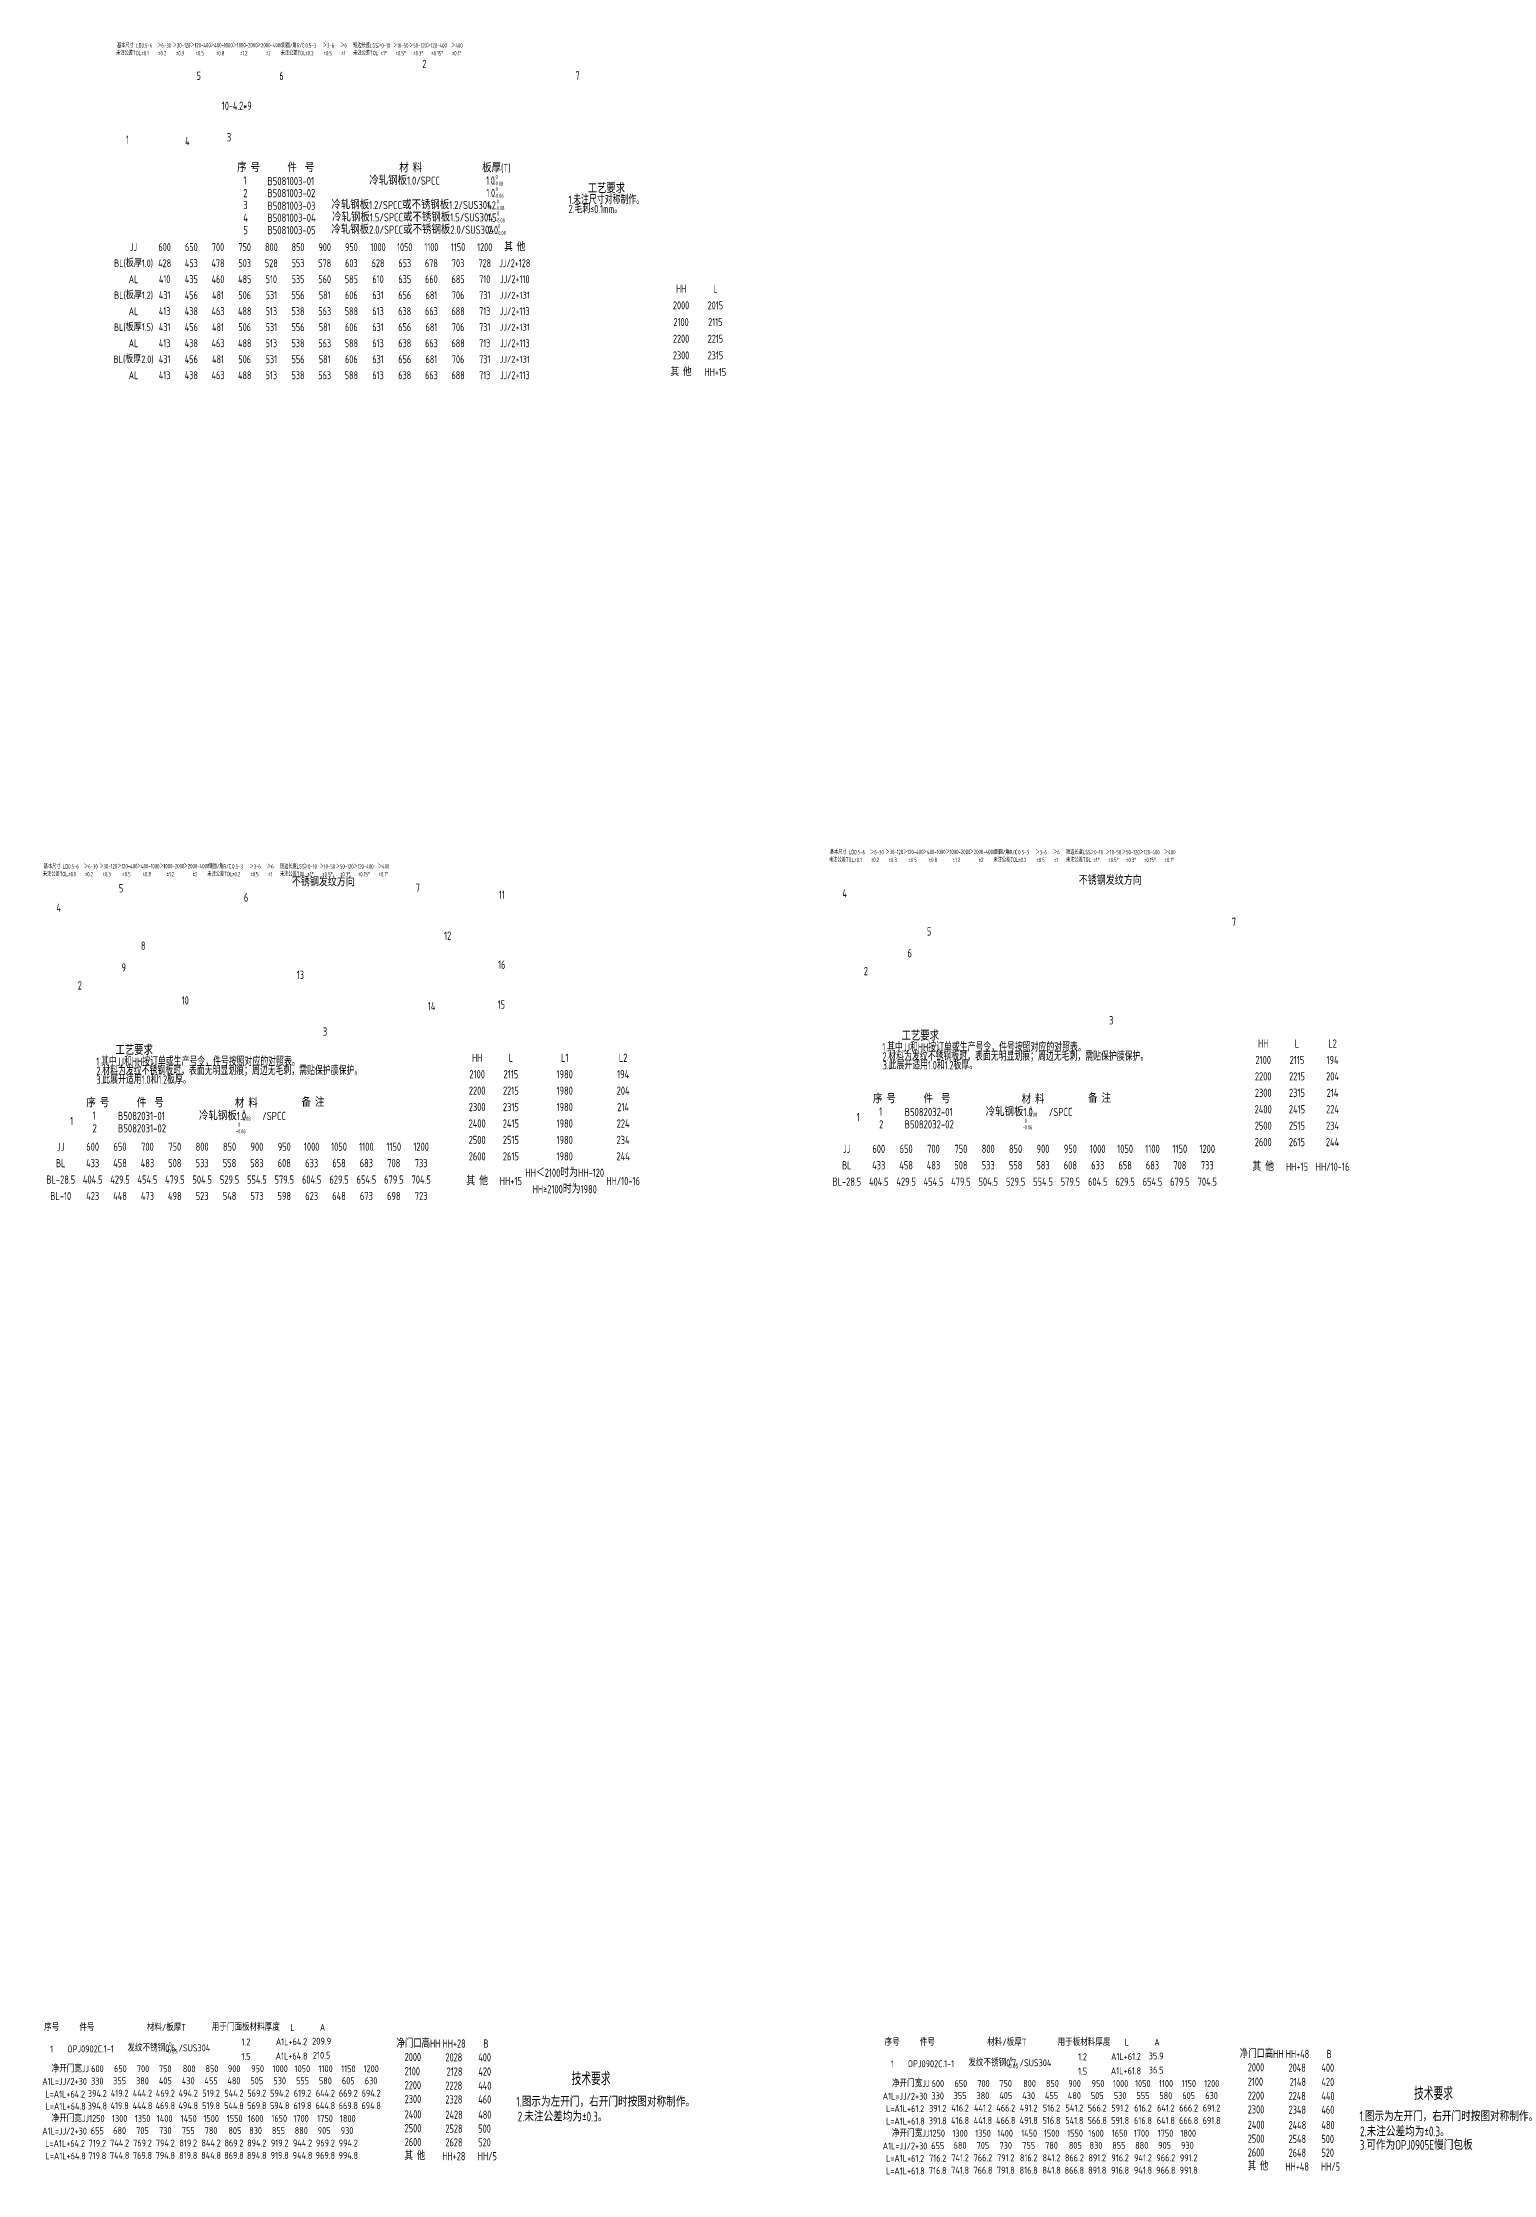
# Model space of a CAD drawing. Header units: inches. Extents: x 14216 to 120088, y -28810 to 23559.
# Drawn here: x 80132 to 82481, y 9812 to 13264 of the extents above; entities that cross this region are included whole.
import ezdxf
from ezdxf.enums import TextEntityAlignment as Align

# ---------------------------------------------------------------- set-up
doc = ezdxf.new("R2010")
doc.units = ezdxf.units.IN
doc.header["$LTSCALE"] = 0.3
doc.header["$MEASUREMENT"] = 0
for name, color, linetype in [('2', 2, 'Continuous'), ('2细实线', 2, 'Continuous'), ('6', 3, 'Continuous'), ('7', 4, 'Continuous')]:
    doc.layers.add(name, color=color, linetype=linetype)
doc.layers.add('粗实线', color=7, linetype='Continuous', lineweight=30)
doc.styles.add('HZ', font='isocp2.shx', dxfattribs={"width": 0.7, "bigfont": 'hztxt.shx'})

msp = doc.modelspace()

# ---------------------------------------------------------------- texts
at = {"layer": '2', "style": 'HZ'}
for s, height, width, p in [('序 号', 13.31, 0.85, (80446.9, 13054.4)), ('件  号', 13.31, 0.85, (80528.4, 13054.4)), ('冷轧钢板1.0/SPCC', 13.31, 0.85, (80661, 13033.7)), ('材 料', 13.31, 0.85, (80709.5, 13054.2)), ('板厚(T)', 13.31, 0.85, (80843.8, 13054)), ('1', 13.3, 0.85, (80456.9, 13034.1)), ('2 ', 13.31, 0.85, (80456.9, 13013.5)), ('B5081003-02', 13.31, 0.85, (80495.9, 13013.5)), ('B5081003-01', 13.3, 0.85, (80496, 13033)), ('3', 13.3, 0.85, (80456.9, 12994.2)), ('4', 13.3, 0.85, (80456.9, 12973.6)), ('B5081003-04', 13.31, 0.85, (80495.9, 12973.6)), ('B5081003-03', 13.3, 0.85, (80496, 12993.1)), ('冷轧钢板1.2/SPCC或不锈钢板1.2/SUS304', 13.31, 0.85, (80599.7, 12994.3)), ('冷轧钢板1.5/SPCC或不锈钢板1.5/SUS304', 13.31, 0.85, (80600.8, 12974.3)), ('5', 13.3, 0.85, (80456.9, 12953.6)), ('B5081003-05', 13.31, 0.85, (80495.9, 12953.6)), ('冷轧钢板2.0/SPCC或不锈钢板2.0/SUS304', 13.31, 0.85, (80599.6, 12954.3)), ('序 号', 13.36, 0.85, (80202.7, 11540.1)), ('1', 13.4, 0.85, (80212.8, 11519.8)), ('B5082031-01', 13.358, 0.85, (80253.9, 11519.2)), ('件  号', 13.36, 0.85, (80284.6, 11540.1)), ('冷轧钢板1.0    /SPCC', 13.358, 0.85, (80385.2, 11519.1)), ('材 料', 13.36, 0.85, (80443.3, 11539.5)), ('备 注', 13.36, 0.85, (80551.2, 11540.9)), ('序 号', 13.36, 0.85, (81476.7, 11546.6)), ('1', 13.4, 0.85, (81486.7, 11526.3)), ('B5082032-01', 13.358, 0.85, (81527.9, 11525.6)), ('件  号', 13.36, 0.85, (81558.6, 11546.6)), ('冷轧钢板1.0    /SPCC', 13.358, 0.85, (81659.1, 11525.6)), ('材 料', 13.36, 0.85, (81717.3, 11545.9)), ('备 注', 13.36, 0.85, (81825.1, 11547.4)), ('2 ', 13.36, 0.85, (80212.8, 11499.1)), ('B5082031-02', 13.358, 0.85, (80253.9, 11499.1)), ('2 ', 13.36, 0.85, (81486.7, 11505.6)), ('B5082032-02', 13.358, 0.85, (81527.9, 11505.6)), ('净门口高HH', 13.31, 0.75, (80705.4, 10017.1)), ('HH+28', 13.31, 0.75, (80779.7, 10017.1)), ('B', 13.3, 0.75, (80845.9, 10017.1)), ('净门口高HH', 13.31, 0.75, (82070.9, 10000.3)), ('HH+48', 13.31, 0.75, (82145.2, 10000.3)), ('B', 13.3, 0.75, (82211.4, 10000.3)), ('2000', 13.31, 0.75, (80718.3, 9995.3)), ('2100', 13.31, 0.75, (80718.3, 9972.3)), ('2028', 13.31, 0.75, (80784.3, 9994.8)), ('2128', 13.31, 0.75, (80786.3, 9971.8)), ('400', 13.31, 0.75, (80837.5, 9994.8)), ('420', 13.31, 0.75, (80837.7, 9971.8)), ('2000', 13.31, 0.75, (82083.7, 9978.6)), ('2048', 13.31, 0.75, (82149.8, 9978)), ('400', 13.31, 0.75, (82203, 9978)), ('2200', 13.31, 0.75, (80718.3, 9949.6)), ('2228', 13.31, 0.75, (80784.3, 9949)), ('440', 13.31, 0.75, (80837.5, 9949)), ('2100', 13.31, 0.75, (82083.7, 9955.5)), ('2200', 13.31, 0.75, (82083.7, 9932.8)), ('2248', 13.31, 0.75, (82149.8, 9932.2)), ('2148', 13.31, 0.75, (82151.8, 9955)), ('440', 13.31, 0.75, (82203, 9932.2)), ('420', 13.31, 0.75, (82203.1, 9955)), ('2300', 13.31, 0.75, (80718.3, 9927.2)), ('2400', 13.31, 0.75, (80718.3, 9902.4)), ('2328', 13.31, 0.75, (80784.3, 9926.6)), ('2428', 13.31, 0.75, (80784.3, 9901.8)), ('460', 13.31, 0.75, (80837.5, 9926.6)), ('480', 13.31, 0.75, (80837.5, 9901.8)), ('2300', 13.31, 0.75, (82083.7, 9910.4)), ('2348', 13.31, 0.75, (82149.8, 9909.9)), ('460', 13.31, 0.75, (82203, 9909.9)), ('2500', 13.31, 0.75, (80718.3, 9880)), ('2528', 13.31, 0.75, (80784.3, 9879.4)), ('500', 13.31, 0.75, (80837.5, 9879.4)), ('2400', 13.31, 0.75, (82083.7, 9885.6)), ('2500', 13.31, 0.75, (82083.7, 9863.2)), ('2448', 13.31, 0.75, (82149.8, 9885.1)), ('2548', 13.31, 0.75, (82149.8, 9862.7)), ('480', 13.31, 0.75, (82203, 9885.1)), ('500', 13.31, 0.75, (82203, 9862.7)), ('其 他', 13.31, 0.75, (80718.3, 9835.2)), ('2600', 13.31, 0.75, (80718.3, 9857.6)), ('HH+28', 13.31, 0.75, (80779.2, 9834.7)), ('2628', 13.31, 0.75, (80784.3, 9857.1)), ('HH/5', 13.31, 0.75, (80836.7, 9834.7)), ('520', 13.31, 0.75, (80837.5, 9857.1)), ('2600', 13.31, 0.75, (82083.7, 9840.8)), ('2648', 13.31, 0.75, (82149.8, 9840.3)), ('520', 13.31, 0.75, (82203, 9840.3)), ('其 他', 13.31, 0.75, (82083.7, 9818.4)), ('HH+48', 13.31, 0.75, (82144.7, 9817.9)), ('HH/5', 13.31, 0.75, (82202.2, 9817.9))]:
    msp.add_text(s, height=height, dxfattribs=dict(at, width=width)).set_placement(p)
at = {"layer": '2', "color": 6, "style": 'HZ', "width": 0.7}
for s, p in [('1.未注尺寸对称制作。', (80983.5, 13002.4)), ('2.毛刺≤0.1mm。', (80983.8, 12987.7)), ('1.其中JJ和HH按订单或生产号令，件号按照对应的对照表。', (81491.9, 11630.2)), ('1.其中JJ和HH按订单或生产号令，件号按照对应的对照表。', (80218.9, 11607)), ('2.材料为发纹不锈钢板时，表面无明显划痕；周边无毛刺，需贴保护膜保护。', (80219.2, 11592.2)), ('2.材料为发纹不锈钢板时，表面无明显划痕；周边无毛刺，需贴保护膜保护。', (81492.2, 11615.4)), ('3.此展开适用1.0和1.2板厚。', (81492.5, 11601.2)), ('3.此展开适用1.0和1.2板厚。', (80219, 11577.9))]:
    msp.add_text(s, height=13.5, dxfattribs=at).set_placement(p)
at = {"layer": '2', "color": 6, "style": 'HZ', "width": 0.8}
for p in [(80535.6, 11893.8), (81810, 11896.2)]:
    msp.add_text('不锈钢发纹方向', height=13.5, dxfattribs=at).set_placement(p, align=Align.BOTTOM_LEFT)
at = {"layer": '2', "style": 'HZ', "width": 0.8}
for s, p in [('HH', (82108.7, 11643.1)), ('L', (82163.4, 11643.1)), ('L2', (82221, 11643.1)), ('2100', (80835.7, 11593.4)), ('HH', (80835.7, 11620)), ('2115', (80890.3, 11593.4)), ('L', (80890.3, 11620)), ('1980', (80977.5, 11593.4)), ('L1', (80977.5, 11620)), ('194', (81072.1, 11593.4)), ('L2', (81072.1, 11620)), ('2100', (82108.7, 11616.5)), ('2115', (82163.4, 11616.5)), ('194', (82221, 11616.5)), ('2200', (80835.7, 11566.8)), ('2215', (80890.3, 11566.8)), ('1980', (80977.5, 11566.8)), ('204', (81072.1, 11566.8)), ('2300', (82108.7, 11563.3)), ('2200', (82108.7, 11589.9)), ('2315', (82163.4, 11563.3)), ('2215', (82163.4, 11589.9)), ('204', (82221, 11589.9)), ('214', (82221, 11563.3)), ('2300', (80835.7, 11540.2)), ('2315', (80890.3, 11540.2)), ('1980', (80977.5, 11540.2)), ('214', (81072.1, 11540.2)), ('2400', (82108.7, 11536.7)), ('2415', (82163.4, 11536.7)), ('224', (82221, 11536.7)), ('2400', (80835.7, 11513.6)), ('2415', (80890.3, 11513.6)), ('1980', (80977.5, 11513.6)), ('224', (81072.1, 11513.6)), ('2500', (82108.7, 11510.1)), ('2515', (82163.4, 11510.1)), ('234', (82221, 11510.1)), ('2500', (80835.7, 11487)), ('2600', (80835.7, 11460.4)), ('2515', (80890.3, 11487)), ('2615', (80890.3, 11460.4)), ('1980', (80977.5, 11487)), ('1980', (80977.5, 11460.4)), ('244', (81072.1, 11460.4)), ('234', (81072.1, 11487)), ('2600', (82108.7, 11483.5)), ('2615', (82163.4, 11483.5)), ('244', (82221, 11483.5)), ('其 他', (80835.7, 11420.5)), ('HH+15', (80890.3, 11420.5)), ('HH＜2100时为HH-120', (80977.5, 11433.8)), ('HH/10-16', (81072.1, 11420.5)), ('其 他', (82108.7, 11443.6)), ('HH+15', (82163.4, 11443.6)), ('HH/10-16', (82221, 11443.6)), ('HH≥2100时为1980', (80977.5, 11407.2))]:
    msp.add_text(s, height=13.3, dxfattribs=at).set_placement(p, align=Align.MIDDLE_CENTER)
at = {"layer": '2', "color": 6, "insert": (80446.4, 13161.5), "char_height": 13.5, "attachment_point": 5, "style": 'HZ'}
msp.add_mtext('\\A1;10-4.2*9', dxfattribs=at)
at = {"layer": '2', "attachment_point": 1, "style": 'HZ'}
for s, insert, char_height in [(' 0\\P-0.08', (80862.3, 13049.8), 6.55), ('1.0', (80850.2, 13047.2), 13.31), ('1.0', (80850.6, 13027.1), 13.31), (' 0\\P-0.06', (80862.9, 13030.1), 6.55), ('1.2', (80851.9, 13007), 13.31), ('1.5', (80852.5, 12987.2), 13.31), (' 0\\P-0.08', (80864.2, 13010), 6.55), (' 0\\P-0.08', (80864.8, 12990.2), 6.55), ('2.0', (80853.7, 12967), 13.31), (' 0\\P-0.08', (80866.4, 12969.8), 6.55), (' 0\\P-0.08', (80453.2, 11535.6), 6.57), (' 0\\P-0.08', (81727.1, 11542), 6.57), (' 0\\P-0.06', (80445.1, 11515.2), 6.55), (' 0\\P-0.06', (81719.1, 11521.6), 6.55)]:
    msp.add_mtext(s, dxfattribs=dict(at, insert=insert, char_height=char_height))
at = {"layer": '2细实线', "style": 'HZ', "width": 0.8}
for s, height, p in [('BL(板厚1.0)', 12, (80279.2, 12906.7)), ('JJ', 12.96, (80279.2, 12932.7)), ('428', 12.96, (80329.6, 12906.7)), ('600', 12.96, (80329.6, 12932.7)), ('453', 12.96, (80372.8, 12906.7)), ('650', 12.96, (80372.8, 12932.7)), ('478', 12.96, (80416, 12906.7)), ('700', 12.96, (80416, 12932.7)), ('750', 12.96, (80459.2, 12932.7)), ('503', 12.96, (80459.2, 12906.7)), ('528', 12.96, (80502.4, 12906.7)), ('800', 12.96, (80502.4, 12932.7)), ('553', 12.96, (80545.6, 12906.7)), ('850', 12.96, (80545.6, 12932.7)), ('578', 12.96, (80588.8, 12906.7)), ('900', 12.96, (80588.8, 12932.7)), ('950', 12.96, (80632, 12932.7)), ('603', 12.96, (80632, 12906.7)), ('1000', 12.96, (80675.2, 12932.7)), ('628', 12.96, (80675.2, 12906.7)), ('1050', 12.96, (80718.4, 12932.7)), ('653', 12.96, (80718.4, 12906.7)), ('1100', 12.96, (80761.6, 12932.7)), ('678', 12.96, (80761.6, 12906.7)), ('1150', 12.96, (80804.8, 12932.7)), ('703', 12.96, (80804.8, 12906.7)), ('1200', 12.96, (80848, 12932.7)), ('728', 12.96, (80848, 12906.7)), ('JJ/2+128', 12.96, (80896.6, 12906.7)), ('其 他', 12.96, (80896.6, 12932.7)), ('AL', 12.96, (80279.2, 12880.8)), ('410', 12.96, (80329.6, 12880.8)), ('435', 12.96, (80372.8, 12880.8)), ('460', 12.96, (80416, 12880.8)), ('485', 12.96, (80459.2, 12880.8)), ('510', 12.96, (80502.4, 12880.8)), ('535', 12.96, (80545.6, 12880.8)), ('560', 12.96, (80588.8, 12880.8)), ('585', 12.96, (80632, 12880.8)), ('610', 12.96, (80675.2, 12880.8)), ('635', 12.96, (80718.4, 12880.8)), ('660', 12.96, (80761.6, 12880.8)), ('685', 12.96, (80804.8, 12880.8)), ('710', 12.96, (80848, 12880.8)), ('JJ/2+110', 12.96, (80896.6, 12880.8)), ('BL(板厚1.2)', 12, (80279.2, 12854.9)), ('431', 12.96, (80329.6, 12854.9)), ('456', 12.96, (80372.8, 12854.9)), ('481', 12.96, (80416, 12854.9)), ('506', 12.96, (80459.2, 12854.9)), ('531', 12.96, (80502.4, 12854.9)), ('556', 12.96, (80545.6, 12854.9)), ('581', 12.96, (80588.8, 12854.9)), ('606', 12.96, (80632, 12854.9)), ('631', 12.96, (80675.2, 12854.9)), ('656', 12.96, (80718.4, 12854.9)), ('681', 12.96, (80761.6, 12854.9)), ('706', 12.96, (80804.8, 12854.9)), ('731', 12.96, (80848, 12854.9)), ('JJ/2+131', 11, (80896.6, 12854.9)), ('2000', 12.96, (81166, 12838.4)), ('HH', 12.96, (81166, 12865.4)), ('2015', 12.96, (81221.5, 12838.4)), ('L', 13, (81221.5, 12865.4)), ('BL(板厚1.5)', 12, (80279.2, 12803.1)), ('AL', 12.96, (80279.2, 12829)), ('413', 12.96, (80329.6, 12829)), ('431', 12.96, (80329.6, 12803.1)), ('438', 12.96, (80372.8, 12829)), ('456', 12.96, (80372.8, 12803.1)), ('463', 12.96, (80416, 12829)), ('481', 12.96, (80416, 12803.1)), ('488', 12.96, (80459.2, 12829)), ('506', 12.96, (80459.2, 12803.1)), ('513', 12.96, (80502.4, 12829)), ('531', 12.96, (80502.4, 12803.1)), ('538', 12.96, (80545.6, 12829)), ('556', 12.96, (80545.6, 12803.1)), ('563', 12.96, (80588.8, 12829)), ('581', 12.96, (80588.8, 12803.1)), ('588', 12.96, (80632, 12829)), ('606', 12.96, (80632, 12803.1)), ('613', 12.96, (80675.2, 12829)), ('631', 12.96, (80675.2, 12803.1)), ('638', 12.96, (80718.4, 12829)), ('656', 12.96, (80718.4, 12803.1)), ('663', 12.96, (80761.6, 12829)), ('681', 12.96, (80761.6, 12803.1)), ('688', 12.96, (80804.8, 12829)), ('706', 12.96, (80804.8, 12803.1)), ('713', 12.96, (80848, 12829)), ('731', 12.96, (80848, 12803.1)), ('JJ/2+113', 12.96, (80896.6, 12829)), ('JJ/2+131', 11, (80896.6, 12803.1)), ('2100', 12.96, (81166, 12811.4)), ('2115', 12.96, (81221.5, 12811.4)), ('AL', 12.96, (80279.2, 12777.1)), ('413', 12.96, (80329.6, 12777.1)), ('438', 12.96, (80372.8, 12777.1)), ('463', 12.96, (80416, 12777.1)), ('488', 12.96, (80459.2, 12777.1)), ('513', 12.96, (80502.4, 12777.1)), ('538', 12.96, (80545.6, 12777.1)), ('563', 12.96, (80588.8, 12777.1)), ('588', 12.96, (80632, 12777.1)), ('613', 12.96, (80675.2, 12777.1)), ('638', 12.96, (80718.4, 12777.1)), ('663', 12.96, (80761.6, 12777.1)), ('688', 12.96, (80804.8, 12777.1)), ('713', 12.96, (80848, 12777.1)), ('JJ/2+113', 12.96, (80896.6, 12777.1)), ('2200', 12.96, (81166, 12784.4)), ('2215', 12.96, (81221.5, 12784.4)), ('BL(板厚2.0)', 12, (80279.2, 12751.2)), ('431', 12.96, (80329.6, 12751.2)), ('456', 12.96, (80372.8, 12751.2)), ('481', 12.96, (80416, 12751.2)), ('506', 12.96, (80459.2, 12751.2)), ('531', 12.96, (80502.4, 12751.2)), ('556', 12.96, (80545.6, 12751.2)), ('581', 12.96, (80588.8, 12751.2)), ('606', 12.96, (80632, 12751.2)), ('631', 12.96, (80675.2, 12751.2)), ('656', 12.96, (80718.4, 12751.2)), ('681', 12.96, (80761.6, 12751.2)), ('706', 12.96, (80804.8, 12751.2)), ('731', 12.96, (80848, 12751.2)), ('JJ/2+131', 11, (80896.6, 12751.2)), ('其 他', 12.96, (81166, 12730.4)), ('2300', 12.96, (81166, 12757.4)), ('2315', 12.96, (81221.5, 12757.4)), ('AL', 12.96, (80279.2, 12725.3)), ('413', 12.96, (80329.6, 12725.3)), ('438', 12.96, (80372.8, 12725.3)), ('463', 12.96, (80416, 12725.3)), ('488', 12.96, (80459.2, 12725.3)), ('513', 12.96, (80502.4, 12725.3)), ('538', 12.96, (80545.6, 12725.3)), ('563', 12.96, (80588.8, 12725.3)), ('588', 12.96, (80632, 12725.3)), ('613', 12.96, (80675.2, 12725.3)), ('638', 12.96, (80718.4, 12725.3)), ('663', 12.96, (80761.6, 12725.3)), ('688', 12.96, (80804.8, 12725.3)), ('713', 12.96, (80848, 12725.3)), ('JJ/2+113', 12.96, (80896.6, 12725.3)), ('HH+15', 12.96, (81221.5, 12730.4)), ('JJ', 13.3, (80161.3, 11476)), ('600', 13.3, (80213, 11476)), ('650', 13.3, (80257.3, 11476)), ('700', 13.3, (80301.7, 11476)), ('750', 13.3, (80346, 11476)), ('800', 13.3, (80390.3, 11476)), ('850', 13.3, (80434.7, 11476)), ('900', 13.3, (80479, 11476)), ('950', 13.3, (80523.3, 11476)), ('1000', 13.3, (80567.7, 11476)), ('1050', 13.3, (80612, 11476)), ('1100', 13.3, (80656.3, 11476)), ('1150', 13.3, (80700.7, 11476)), ('1200', 13.3, (80745, 11476)), ('JJ', 13.3, (81434.3, 11472.6)), ('600', 13.3, (81486.1, 11472.6)), ('650', 13.3, (81530.4, 11472.6)), ('700', 13.3, (81574.7, 11472.6)), ('750', 13.3, (81619.1, 11472.6)), ('800', 13.3, (81663.4, 11472.6)), ('850', 13.3, (81707.7, 11472.6)), ('900', 13.3, (81752.1, 11472.6)), ('950', 13.3, (81796.4, 11472.6)), ('1000', 13.3, (81840.7, 11472.6)), ('1050', 13.3, (81885.1, 11472.6)), ('1100', 13.3, (81929.4, 11472.6)), ('1150', 13.3, (81973.7, 11472.6)), ('1200', 13.3, (82018.1, 11472.6)), ('BL-28.5', 13.3, (80161.3, 11422.8)), ('BL', 13.3, (80161.3, 11449.4)), ('404.5', 13.3, (80213, 11422.8)), ('433', 13.3, (80213, 11449.4)), ('429.5', 13.3, (80257.3, 11422.8)), ('458', 13.3, (80257.3, 11449.4)), ('454.5', 13.3, (80301.7, 11422.8)), ('483', 13.3, (80301.7, 11449.4)), ('479.5', 13.3, (80346, 11422.8)), ('508', 13.3, (80346, 11449.4)), ('504.5', 13.3, (80390.3, 11422.8)), ('533', 13.3, (80390.3, 11449.4)), ('529.5', 13.3, (80434.7, 11422.8)), ('558', 13.3, (80434.7, 11449.4)), ('554.5', 13.3, (80479, 11422.8)), ('583', 13.3, (80479, 11449.4)), ('579.5', 13.3, (80523.3, 11422.8)), ('608', 13.3, (80523.3, 11449.4)), ('604.5', 13.3, (80567.7, 11422.8)), ('633', 13.3, (80567.7, 11449.4)), ('629.5', 13.3, (80612, 11422.8)), ('658', 13.3, (80612, 11449.4)), ('654.5', 13.3, (80656.3, 11422.8)), ('683', 13.3, (80656.3, 11449.4)), ('679.5', 13.3, (80700.7, 11422.8)), ('708', 13.3, (80700.7, 11449.4)), ('704.5', 13.3, (80745, 11422.8)), ('733', 13.3, (80745, 11449.4)), ('BL-28.5', 13.3, (81434.3, 11419.4)), ('BL', 13.3, (81434.3, 11446)), ('404.5', 13.3, (81486.1, 11419.4)), ('433', 13.3, (81486.1, 11446)), ('429.5', 13.3, (81530.4, 11419.4)), ('458', 13.3, (81530.4, 11446)), ('454.5', 13.3, (81574.7, 11419.4)), ('483', 13.3, (81574.7, 11446)), ('479.5', 13.3, (81619.1, 11419.4)), ('508', 13.3, (81619.1, 11446)), ('504.5', 13.3, (81663.4, 11419.4)), ('533', 13.3, (81663.4, 11446)), ('529.5', 13.3, (81707.7, 11419.4)), ('558', 13.3, (81707.7, 11446)), ('554.5', 13.3, (81752.1, 11419.4)), ('583', 13.3, (81752.1, 11446)), ('579.5', 13.3, (81796.4, 11419.4)), ('608', 13.3, (81796.4, 11446)), ('604.5', 13.3, (81840.7, 11419.4)), ('633', 13.3, (81840.7, 11446)), ('629.5', 13.3, (81885.1, 11419.4)), ('658', 13.3, (81885.1, 11446)), ('654.5', 13.3, (81929.4, 11419.4)), ('683', 13.3, (81929.4, 11446)), ('679.5', 13.3, (81973.7, 11419.4)), ('708', 13.3, (81973.7, 11446)), ('704.5', 13.3, (82018.1, 11419.4)), ('733', 13.3, (82018.1, 11446)), ('BL-10', 13.3, (80161.3, 11396.2)), ('423', 13.3, (80213, 11396.2)), ('448', 13.3, (80257.3, 11396.2)), ('473', 13.3, (80301.7, 11396.2)), ('498', 13.3, (80346, 11396.2)), ('523', 13.3, (80390.3, 11396.2)), ('548', 13.3, (80434.7, 11396.2)), ('573', 13.3, (80479, 11396.2)), ('598', 13.3, (80523.3, 11396.2)), ('623', 13.3, (80567.7, 11396.2)), ('648', 13.3, (80612, 11396.2)), ('673', 13.3, (80656.3, 11396.2)), ('698', 13.3, (80700.7, 11396.2)), ('723', 13.3, (80745, 11396.2)), ('序号', 11.34, (80146.7, 10049.9)), ('件号', 11.34, (80203.8, 10049.9)), ('材料/板厚T', 11.34, (80332.5, 10049.9)), ('用于门面板材料厚度', 11.34, (80461, 10050.5)), ('L', 11.3, (80536.5, 10049.6)), ('A', 11.1, (80585.3, 10049.9)), ('1', 11.3, (80146.7, 10014.8)), ('OPJ0902C.1-1', 11.34, (80209.7, 10015.1)), ('1.2', 11.34, (80461.3, 10026.3)), ('序号', 11.34, (81507.8, 10025.9)), ('件号', 11.34, (81564.9, 10025.9)), ('材料/板厚T', 11.34, (81693.6, 10025.9)), ('用于板材料厚度', 11.34, (81818.5, 10025.9)), ('L', 11.3, (81888, 10025.6)), ('A', 11.1, (81936.7, 10025.9)), ('1.5', 11.34, (80461.3, 10002.9)), ('1', 11.3, (81507.8, 9990.8)), ('OPJ0902C.1-1', 11.34, (81570.8, 9991.1)), ('1.5', 11.34, (81816.2, 9978.9)), ('1.2', 11.34, (81816.2, 10002.2)), ('394.2', 11.34, (80220.5, 9942.8)), ('330', 11.34, (80220.5, 9963)), ('419.2', 11.34, (80256.7, 9943.3)), ('355', 11.34, (80256.7, 9963.5)), ('444.2', 11.34, (80293.7, 9943.3)), ('380', 11.34, (80293.7, 9963.5)), ('469.2', 11.34, (80330.7, 9943.3)), ('405', 11.34, (80330.7, 9963.5)), ('494.2', 11.34, (80367.8, 9943.3)), ('430', 11.34, (80367.8, 9963.5)), ('519.2', 11.34, (80404.8, 9943.3)), ('455', 11.34, (80404.8, 9963.5)), ('544.2', 11.34, (80441.8, 9943.3)), ('480', 11.34, (80441.8, 9963.5)), ('569.2', 11.34, (80478.8, 9943.3)), ('505', 11.34, (80478.8, 9963.5)), ('594.2', 11.34, (80515.9, 9943.3)), ('530', 11.34, (80515.9, 9963.5)), ('619.2', 11.34, (80552.9, 9943.3)), ('555', 11.34, (80552.9, 9963.5)), ('644.2', 11.34, (80589.9, 9943.3)), ('580', 11.34, (80589.9, 9963.5)), ('669.2', 11.34, (80627, 9943.3)), ('605', 11.34, (80627, 9963.5)), ('694.2', 11.34, (80664, 9943.3)), ('630', 11.34, (80664, 9963.5)), ('330', 11.34, (81581.6, 9939)), ('355', 11.34, (81617.8, 9939.5)), ('380', 11.34, (81654.8, 9939.5)), ('405', 11.34, (81691.8, 9939.5)), ('430', 11.34, (81728.9, 9939.5)), ('455', 11.34, (81765.9, 9939.5)), ('480', 11.34, (81802.9, 9939.5)), ('505', 11.34, (81839.9, 9939.5)), ('530', 11.34, (81877, 9939.5)), ('555', 11.34, (81914, 9939.5)), ('580', 11.34, (81951, 9939.5)), ('605', 11.34, (81988, 9939.5)), ('630', 11.34, (82025.1, 9939.5)), ('394.8', 11.34, (80220.5, 9922.7)), ('419.8', 11.34, (80256.7, 9923.2)), ('444.8', 11.34, (80293.7, 9923.2)), ('469.8', 11.34, (80330.7, 9923.2)), ('494.8', 11.34, (80367.8, 9923.2)), ('519.8', 11.34, (80404.8, 9923.2)), ('544.8', 11.34, (80441.8, 9923.2)), ('569.8', 11.34, (80478.8, 9923.2)), ('594.8', 11.34, (80515.9, 9923.2)), ('619.8', 11.34, (80552.9, 9923.2)), ('644.8', 11.34, (80589.9, 9923.2)), ('669.8', 11.34, (80627, 9923.2)), ('694.8', 11.34, (80664, 9923.2)), ('391.2', 11.34, (81581.6, 9918.8)), ('416.2', 11.34, (81617.8, 9919.3)), ('441.2', 11.34, (81654.8, 9919.3)), ('466.2', 11.34, (81691.8, 9919.3)), ('491.2', 11.34, (81728.9, 9919.3)), ('516.2', 11.34, (81765.9, 9919.3)), ('541.2', 11.34, (81802.9, 9919.3)), ('566.2', 11.34, (81839.9, 9919.3)), ('591.2', 11.34, (81877, 9919.3)), ('616.2', 11.34, (81914, 9919.3)), ('641.2', 11.34, (81951, 9919.3)), ('666.2', 11.34, (81988, 9919.3)), ('691.2', 11.34, (82025.1, 9919.3)), ('655', 11.34, (80220.5, 9882.4)), ('680', 11.34, (80256.7, 9882.9)), ('705', 11.34, (80293.7, 9882.9)), ('730', 11.34, (80330.7, 9882.9)), ('755', 11.34, (80367.8, 9882.9)), ('780', 11.34, (80404.8, 9882.9)), ('805', 11.34, (80443.3, 9882.9)), ('830', 11.34, (80476.9, 9882.9)), ('855', 11.34, (80513.9, 9882.9)), ('880', 11.34, (80550.9, 9882.9)), ('905', 11.34, (80587.9, 9882.9)), ('930', 11.34, (80625, 9882.9)), ('391.8', 11.34, (81581.6, 9898.7)), ('416.8', 11.34, (81617.8, 9899.2)), ('441.8', 11.34, (81654.8, 9899.2)), ('466.8', 11.34, (81691.8, 9899.2)), ('491.8', 11.34, (81728.9, 9899.2)), ('516.8', 11.34, (81765.9, 9899.2)), ('541.8', 11.34, (81802.9, 9899.2)), ('566.8', 11.34, (81839.9, 9899.2)), ('591.8', 11.34, (81877, 9899.2)), ('616.8', 11.34, (81914, 9899.2)), ('641.8', 11.34, (81951, 9899.2)), ('666.8', 11.34, (81988, 9899.2)), ('691.8', 11.34, (82025.1, 9899.2)), ('719.8', 11.34, (80220.5, 9842.1)), ('719.2', 11.34, (80220.5, 9862.2)), ('744.8', 11.34, (80256.7, 9842.6)), ('744.2', 11.34, (80256.7, 9862.7)), ('769.8', 11.34, (80293.7, 9842.6)), ('769.2', 11.34, (80293.7, 9862.7)), ('794.8', 11.34, (80330.7, 9842.6)), ('794.2', 11.34, (80330.7, 9862.7)), ('819.8', 11.34, (80367.8, 9842.6)), ('819.2', 11.34, (80367.8, 9862.7)), ('844.8', 11.34, (80404.8, 9842.6)), ('844.2', 11.34, (80404.8, 9862.7)), ('869.8', 11.34, (80441.8, 9842.6)), ('869.2', 11.34, (80441.8, 9862.7)), ('894.8', 11.34, (80478.8, 9842.6)), ('894.2', 11.34, (80478.8, 9862.7)), ('919.8', 11.34, (80515.9, 9842.6)), ('919.2', 11.34, (80515.9, 9862.7)), ('944.8', 11.34, (80552.9, 9842.6)), ('944.2', 11.34, (80552.9, 9862.7)), ('969.8', 11.34, (80589.9, 9842.6)), ('969.2', 11.34, (80589.9, 9862.7)), ('994.8', 11.34, (80627, 9842.6)), ('994.2', 11.34, (80627, 9862.7)), ('716.2', 11.34, (81581.6, 9838.2)), ('655', 11.34, (81581.6, 9858.4)), ('741.2', 11.34, (81617.8, 9838.7)), ('680', 11.34, (81617.8, 9858.9)), ('766.2', 11.34, (81654.8, 9838.7)), ('705', 11.34, (81654.8, 9858.9)), ('791.2', 11.34, (81691.8, 9838.7)), ('730', 11.34, (81691.8, 9858.9)), ('816.2', 11.34, (81728.9, 9838.7)), ('755', 11.34, (81728.9, 9858.9)), ('841.2', 11.34, (81765.9, 9838.7)), ('780', 11.34, (81765.9, 9858.9)), ('866.2', 11.34, (81802.9, 9838.7)), ('805', 11.34, (81804.4, 9858.9)), ('891.2', 11.34, (81839.9, 9838.7)), ('830', 11.34, (81837.9, 9858.9)), ('916.2', 11.34, (81877, 9838.7)), ('855', 11.34, (81875, 9858.9)), ('941.2', 11.34, (81914, 9838.7)), ('880', 11.34, (81912, 9858.9)), ('966.2', 11.34, (81951, 9838.7)), ('905', 11.34, (81949, 9858.9)), ('991.2', 11.34, (81988, 9838.7)), ('930', 11.34, (81986, 9858.9)), ('716.8', 11.34, (81581.6, 9818.1)), ('741.8', 11.34, (81617.8, 9818.6)), ('766.8', 11.34, (81654.8, 9818.6)), ('791.8', 11.34, (81691.8, 9818.6)), ('816.8', 11.34, (81728.9, 9818.6)), ('841.8', 11.34, (81765.9, 9818.6)), ('866.8', 11.34, (81802.9, 9818.6)), ('891.8', 11.34, (81839.9, 9818.6)), ('916.8', 11.34, (81877, 9818.6)), ('941.8', 11.34, (81914, 9818.6)), ('966.8', 11.34, (81951, 9818.6)), ('991.8', 11.34, (81988, 9818.6))]:
    msp.add_text(s, height=height, dxfattribs=at).set_placement(p, align=Align.MIDDLE_CENTER)
at = {"layer": '2细实线', "style": 'HZ'}
for s, height, width, p in [('发纹不锈钢0.6', 11.34, 0.8, (80269.3, 10011)), ('-0.05', 7.2, 0.8, (80330.9, 10007.8)), (' 0', 7.2, 0.8, (80332.4, 10019.2)), ('/SUS304', 11.34, 0.8, (80352.3, 10011)), ('净开门宽JJ', 11.34, 0.8, (80146.5, 9977.4)), ('600', 11.34, 0.8, (80210.6, 9977.4)), ('650', 11.34, 0.8, (80247.6, 9977.4)), ('700', 11.34, 0.8, (80284.6, 9977.4)), ('750', 11.34, 0.8, (80320.3, 9977.4)), ('800', 11.34, 0.8, (80359, 9977.4)), ('850', 11.34, 0.8, (80395.7, 9977.4)), ('900', 11.34, 0.8, (80432, 9977.4)), ('950', 11.34, 0.8, (80469.8, 9977.4)), ('1000', 11.34, 0.8, (80504.4, 9977.4)), ('1050', 11.34, 0.8, (80540.1, 9977.4)), ('1100', 11.34, 0.8, (80578.8, 9977.4)), ('1150', 11.34, 0.8, (80615.5, 9977.4)), ('1200', 11.34, 0.8, (80651.8, 9977.4)), ('发纹不锈钢0.7', 11.34, 0.8, (81631.2, 9987)), ('-0.05', 7.2, 0.8, (81692.7, 9983.8)), (' 0', 7.2, 0.8, (81694.3, 9995.1)), ('/SUS304', 11.34, 0.8, (81714.4, 9987)), ('A1L=JJ/2+30', 11.34, 0.8, (80131.4, 9956.8)), ('L=A1L+64.2', 11.34, 0.8, (80136.4, 9936.2)), ('A1L=JJ/2+30', 11.34, 0.8, (81492.5, 9932.8)), ('净开门宽JJ', 11.34, 0.8, (81507.5, 9953.4)), ('600', 11.34, 0.8, (81571.7, 9953.4)), ('650', 11.34, 0.8, (81608.7, 9953.4)), ('700', 11.34, 0.8, (81645.7, 9953.4)), ('750', 11.34, 0.8, (81681.4, 9953.4)), ('800', 11.34, 0.8, (81720.1, 9953.4)), ('850', 11.34, 0.8, (81756.8, 9953.4)), ('900', 11.34, 0.8, (81793.1, 9953.4)), ('950', 11.34, 0.8, (81830.8, 9953.4)), ('1000', 11.34, 0.8, (81865.5, 9953.4)), ('1050', 11.34, 0.8, (81901.2, 9953.4)), ('1100', 11.34, 0.8, (81939.9, 9953.4)), ('1150', 11.34, 0.8, (81976.6, 9953.4)), ('1200', 11.34, 0.8, (82012.9, 9953.4)), ('L=A1L+64.8', 11.34, 0.8, (80136.8, 9916.6)), ('净开门宽JJ', 11.34, 0.8, (80146.5, 9896.8)), ('1250', 11.34, 0.8, (80207.3, 9896.8)), ('1300', 11.34, 0.8, (80244.3, 9896.8)), ('1350', 11.34, 0.8, (80281.3, 9896.8)), ('1400', 11.34, 0.8, (80317, 9896.8)), ('1450', 11.34, 0.8, (80355.7, 9896.8)), ('1500', 11.34, 0.8, (80392.4, 9896.8)), ('1550', 11.34, 0.8, (80430.2, 9896.8)), ('1600', 11.34, 0.8, (80464.4, 9896.8)), ('1650', 11.34, 0.8, (80502.4, 9896.8)), ('1700', 11.34, 0.8, (80538.1, 9896.8)), ('1750', 11.34, 0.8, (80576.8, 9896.8)), ('1800', 11.34, 0.8, (80613.5, 9896.8)), ('1.图示为左开门，右开门时按图对称制作。', 16, 0.75, (80899.3, 9921.7)), ('2.未注公差均为±0.3。', 16, 0.75, (80901.4, 9897.6)), ('L=A1L+61.2', 11.34, 0.8, (81497.9, 9912.7)), ('1.图示为左开门，右开门时按图对称制作。', 16, 0.75, (82264.7, 9898.1)), ('A1L=JJ/2+30', 11.34, 0.8, (80131.4, 9876.3)), ('L=A1L+61.8', 11.34, 0.8, (81497.9, 9892.5)), ('净开门宽JJ', 11.34, 0.8, (81507.5, 9872.8)), ('1250', 11.34, 0.8, (81568.3, 9872.8)), ('1300', 11.34, 0.8, (81605.4, 9872.8)), ('1350', 11.34, 0.8, (81642.4, 9872.8)), ('1400', 11.34, 0.8, (81678.1, 9872.8)), ('1450', 11.34, 0.8, (81716.8, 9872.8)), ('1500', 11.34, 0.8, (81753.5, 9872.8)), ('1550', 11.34, 0.8, (81791.3, 9872.8)), ('1600', 11.34, 0.8, (81825.5, 9872.8)), ('1650', 11.34, 0.8, (81863.5, 9872.8)), ('1700', 11.34, 0.8, (81899.2, 9872.8)), ('1750', 11.34, 0.8, (81937.9, 9872.8)), ('1800', 11.34, 0.8, (81974.6, 9872.8)), ('2.未注公差均为±0.3。', 16, 0.75, (82265.6, 9873.5)), ('L=A1L+64.2', 11.34, 0.8, (80136.2, 9856.4)), ('L=A1L+64.8', 11.34, 0.8, (80136.8, 9836)), ('A1L=JJ/2+30', 11.34, 0.8, (81492.5, 9852.2)), ('L=A1L+61.2', 11.34, 0.8, (81497.9, 9832.2)), ('3.可作为OPJ0905E慢门包板', 16, 0.75, (82265, 9851.7)), ('L=A1L+61.8', 11.34, 0.8, (81497.9, 9811.9))]:
    msp.add_text(s, height=height, dxfattribs=dict(at, width=width)).set_placement(p)
at = {"layer": '2细实线', "style": 'HZ', "width": 0.8}
for s, height, p in [('A1L+64.2', 11.34, (80535.1, 10026.8)), ('209.9', 11.09, (80583.8, 10027.6)), ('A1L+64.8', 11.34, (80535.1, 10003.5)), ('210.5', 11.09, (80583.8, 10004.8)), ('A1L+61.8', 11.34, (81886.5, 9979.5)), ('A1L+61.2', 11.34, (81886.5, 10002.8)), ('35.9', 11.09, (81935.3, 10003.6)), ('36.5', 11.09, (81935.3, 9980.8))]:
    msp.add_text(s, height=height, dxfattribs=at).set_placement(p, align=Align.MIDDLE)
at = {"layer": '6', "color": 2, "style": 'HZ', "width": 0.7}
for s, p in [('基本尺寸 LD.', (80252.5, 13255.8)), ('0.5-6', (80292.1, 13255.7)), ('＞6-30', (80317.5, 13255.7)), ('＞30-120', (80342.5, 13255.9)), ('＞120-400', (80371.3, 13256)), ('＞400-1000', (80403.1, 13256)), ('＞1000-2000', (80439.8, 13256.1)), ('＞2000-4000', (80478.9, 13256.2)), ('倒圆/角R/C', (80518.9, 13255.8)), ('0.5-3', (80557.6, 13255.7)), ('＞3-6', (80585.5, 13255.7)), ('＞6', (80614, 13255.9)), ('短边长度LSS.', (80635, 13255.8)), ('＞0-10', (80673.8, 13255.7)), ('＞10-50', (80699.3, 13255.7)), ('＞50-120', (80725.3, 13255.7)), ('＞120-400', (80753.7, 13255.7)), ('＞400', (80793.6, 13255.7)), ('未注公差TOL.', (80251.1, 13243.4)), ('%%P0.1', (80292.1, 13243.1)), ('%%P0.2', (80319.1, 13243.1)), ('%%P0.3', (80347.9, 13243.1)), ('%%P0.5', (80379.8, 13243.2)), ('%%P0.8', (80412.7, 13243.2)), ('%%P1.2', (80451.6, 13243.3)), ('%%P2', (80493.6, 13243.3)), ('未注公差TOL.', (80517.5, 13243.4)), ('%%P0.2', (80557.6, 13243.1)), ('%%P0.5', (80587.2, 13243.1)), ('%%P1', (80615.8, 13243.1)), ('未注公差TOL.', (80635, 13243.4)), ('%%P1%%D', (80679.6, 13243.1)), ('%%P0.5%%D', (80703.6, 13243.1)), ('%%P0.3%%D', (80732.3, 13243.1)), ('%%P0.15%%D', (80761.3, 13243.1)), ('%%P0.1%%D', (80794.8, 13243.1)), ('未注公差TOL.', (81405.5, 11937.2)), ('基本尺寸 LD.', (81406.9, 11949.6)), ('0.5-6', (81446.4, 11949.4)), ('%%P0.1', (81446.4, 11936.8)), ('＞6-30', (81471.9, 11949.4)), ('%%P0.2', (81473.4, 11936.8)), ('＞30-120', (81496.9, 11949.7)), ('%%P0.3', (81502.2, 11936.8)), ('＞120-400', (81525.6, 11949.8)), ('%%P0.5', (81534.2, 11936.9)), ('＞400-1000', (81557.4, 11949.8)), ('%%P0.8', (81567.1, 11936.9)), ('＞1000-2000', (81594.1, 11949.9)), ('%%P1.2', (81605.9, 11937)), ('＞2000-4000', (81633.2, 11949.9)), ('%%P2', (81648, 11937.1)), ('未注公差TOL.', (81671.8, 11937.2)), ('倒圆/角R/C', (81673.3, 11949.6)), ('0.5-3', (81711.9, 11949.4)), ('%%P0.2', (81711.9, 11936.8)), ('＞3-6', (81739.9, 11949.4)), ('%%P0.5', (81741.5, 11936.8)), ('＞6', (81768.4, 11949.7)), ('%%P1', (81770.1, 11936.8)), ('短边长度LSS.', (81789.4, 11949.6)), ('未注公差TOL.', (81789.4, 11937.2)), ('＞0-10', (81828.2, 11949.4)), ('%%P1%%D', (81833.9, 11936.8)), ('＞10-50', (81853.6, 11949.4)), ('%%P0.5%%D', (81857.9, 11936.8)), ('＞50-120', (81879.7, 11949.4)), ('%%P0.3%%D', (81886.6, 11936.8)), ('＞120-400', (81908.1, 11949.4)), ('%%P0.15%%D', (81915.7, 11936.8)), ('＞400', (81948, 11949.4)), ('%%P0.1%%D', (81949.1, 11936.8)), ('未注公差TOL.', (80132.4, 11914)), ('基本尺寸 LD.', (80133.8, 11926.4)), ('0.5-6', (80173.4, 11926.3)), ('%%P0.1', (80173.4, 11913.7)), ('＞6-30', (80198.8, 11926.3)), ('%%P0.2', (80200.4, 11913.7)), ('＞30-120', (80223.8, 11926.5)), ('%%P0.3', (80229.2, 11913.7)), ('＞120-400', (80252.6, 11926.6)), ('%%P0.5', (80261.1, 11913.8)), ('＞400-1000', (80284.4, 11926.6)), ('%%P0.8', (80294, 11913.8)), ('＞1000-2000', (80321.1, 11926.7)), ('%%P1.2', (80332.9, 11913.9)), ('＞2000-4000', (80360.2, 11926.8)), ('%%P2', (80374.9, 11913.9)), ('未注公差TOL.', (80398.8, 11914)), ('倒圆/角R/C', (80400.2, 11926.4)), ('0.5-3', (80438.9, 11926.3)), ('%%P0.2', (80438.9, 11913.7)), ('＞3-6', (80466.8, 11926.3)), ('%%P0.5', (80468.5, 11913.7)), ('＞6', (80495.3, 11926.5)), ('%%P1', (80497.1, 11913.7)), ('短边长度LSS.', (80516.3, 11926.4)), ('未注公差TOL.', (80516.3, 11914)), ('＞0-10', (80555.1, 11926.3)), ('%%P1%%D', (80560.9, 11913.7)), ('＞10-50', (80580.6, 11926.3)), ('%%P0.5%%D', (80584.9, 11913.7)), ('＞50-120', (80606.6, 11926.3)), ('%%P0.3%%D', (80613.6, 11913.7)), ('＞120-400', (80635, 11926.3)), ('%%P0.15%%D', (80642.6, 11913.7)), ('＞400', (80674.9, 11926.3)), ('%%P0.1%%D', (80676.1, 11913.7))]:
    msp.add_text(s, height=7.2, dxfattribs=at).set_placement(p)
at = {"layer": '7', "style": 'HZ', "width": 0.7}
for s, p in [('2', (80746.9, 13222.6)), ('5', (80381.3, 13203.5)), ('6', (80515.3, 13203.3)), ('7', (80995, 13204)), ('3', (80430.5, 13103.9)), ('1', (80267, 13099.8)), ('4', (80362.6, 13097.6)), ('5', (80255.5, 11887.7)), ('6', (80458, 11872.8)), ('7', (80736.3, 11888.7)), ('11', (80871, 11877.1)), ('4', (81427.3, 11879.5)), ('4', (80154.3, 11856.3)), ('7', (82058, 11833.2)), ('8', (80291.2, 11794.8)), ('12', (80782.2, 11811)), ('5', (81564.2, 11817.9)), ('9', (80259.8, 11759.6)), ('16', (80869.7, 11764)), ('6', (81532.8, 11782.7)), ('2', (80188.9, 11730.5)), ('13', (80543.6, 11747.6)), ('2', (81461.9, 11753.7)), ('10', (80357.3, 11706.2)), ('14', (80756, 11696.8)), ('15', (80869, 11699.5)), ('3', (80586, 11655.7)), ('3', (81859.4, 11673.9)), ('1', (81450.6, 11517.3)), ('1', (80176.7, 11510.8))]:
    msp.add_text(s, height=13.5, dxfattribs=at).set_placement(p)
at = {"layer": '7', "ltscale": 0.5, "style": 'HZ', "width": 0.75}
for p in [(80988.8, 9956.3), (82353, 9932.3)]:
    msp.add_text('技术要求', height=21, dxfattribs=at).set_placement(p)
at = {"layer": '粗实线', "color": 3, "linetype": 'Continuous', "lineweight": -3, "style": 'HZ', "width": 0.7}
for p in [(81014.7, 13020), (80250, 11624.6), (81523.1, 11647.8)]:
    msp.add_text('工艺要求', height=16, dxfattribs=at).set_placement(p)

doc.saveas('drawing.dxf')
